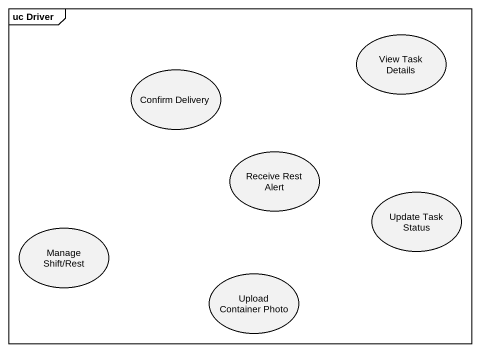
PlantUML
@startuml
mainframe uc Driver
usecase "View Task Details" as View_Task_Details
usecase "Confirm Delivery" as Confirm_Delivery
usecase "Receive Rest Alert" as Receive_Rest_Alert
usecase "Update Task Status" as Update_Task_Status
usecase "Manage Shift/Rest" as Manage_Shift_Rest
usecase "Upload Container Photo" as Upload_Container_Photo
@enduml
